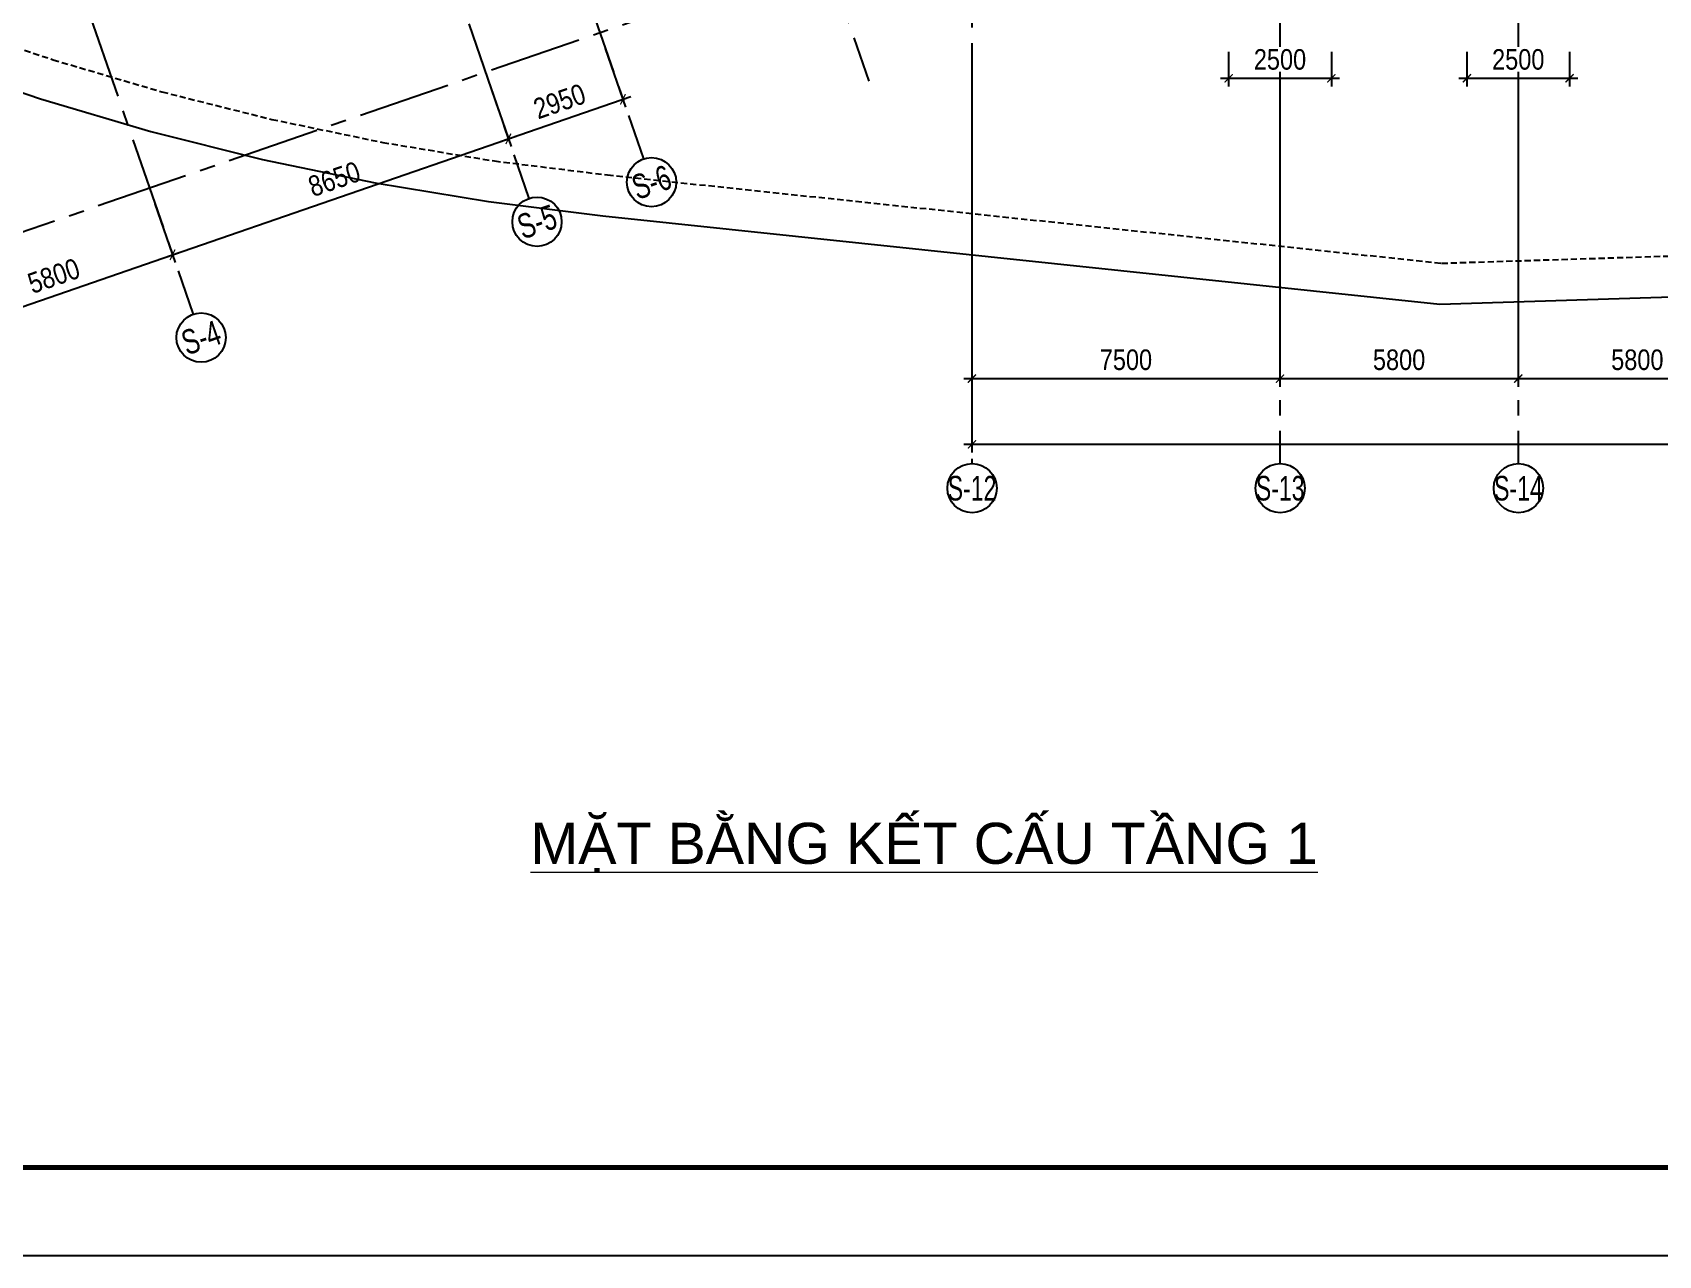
# Model space of a CAD drawing. Header units: millimetres. Extents: x -80883 to 1373228, y -532110 to 182357.
# Drawn here: x 1263269 to 1302852, y -366824 to -337043 of the extents above; entities that cross this region are included whole.
import ezdxf
from ezdxf.enums import TextEntityAlignment as Align

# ---------------------------------------------------------------- set-up
doc = ezdxf.new("R2010")
doc.units = ezdxf.units.MM
doc.header["$LTSCALE"] = 100
doc.header["$PDMODE"] = 32
doc.header["$PDSIZE"] = 2.5
doc.linetypes.add('CENTER2', pattern=[1.125, 0.75, -0.125, 0.125, -0.125])
doc.linetypes.add('DASHED', pattern=[4.5, 3, -1.5])
for name, color, linetype in [('ccu11-Dim', 8, 'Continuous'), ('ccu11-Khuat', 9, 'DASHED'), ('ccu12-Truc', 13, 'CENTER2'), ('KC2-DIM', 251, 'Continuous'), ('KT-Dim', 8, 'Continuous'), ('Xref_ST_MBDV Cot vach 30.7.2022$0$Xref_ST_MBDV Cot vach 30.7.2022|Xref_ST_MBDV Cot vach 30.7.2022|Xref_ST_MBDV Cot vach 30.7.2022|Xref_ST_MBDV Cot vach 30.7.2022|A-CORE-OTLN', 2, 'Continuous'), ('Xref_ST_MBDV Cot vach 30.7.2022|Xref_ST_MBDV Cot vach 30.7.2022|Xref_ST_MBDV Cot vach 30.7.2022|Xref_ST_MBDV Cot vach 30.7.2022|A-GRID-SYM', 50, 'Continuous')]:
    doc.layers.add(name, color=color, linetype=linetype)
doc.layers.add('KT-Net thay', color=7, linetype='Continuous', lineweight=15)
doc.layers.add('Xref_ST_MBDV Cot vach 30.7.2022|Xref_ST_MBDV Cot vach 30.7.2022|Xref_ST_MBDV Cot vach 30.7.2022|Xref_ST_MBDV Cot vach 30.7.2022|ccu12-Tencaukien', color=9, linetype='Continuous', lineweight=15)
doc.styles.add('Arial', font='arial.ttf', dxfattribs={"width": 0.7})
doc.styles.add('Arial Narrow', font='ARIALN.TTF')
doc.styles.add('HBA-Text', font='GOTHIC.TTF')
doc.dimstyles.new('ccu12-200', dxfattribs={"dimscale": 200, "dimtxt": 2.5, "dimasz": 1, "dimexe": 1, "dimexo": 2, "dimgap": 1, "dimtad": 1, "dimdec": 0, "dimrnd": 5, "dimdsep": 46, "dimtxsty": 'Arial Narrow', "dimblk": 'ARCHTICK', "dimcen": -1, "dimdle": 1, "dimclrd": 256, "dimclre": 256, "dimclrt": 3, "dimadec": 0, "dimazin": 2, "dimtfac": 0.1, "dimtdec": 0, "dimtmove": 0, "dimatfit": 1, "dimldrblk": 'ARCHTICK', "dimfxl": 1, "dimtvp": 0.833333, "dimtolj": 1, "dimtzin": 12, "dimarcsym": 0})

# ---------------------------------------------------------------- blocks, each defined once
blk = doc.blocks.new('Khung ten_A1', base_point=(-3406704, 253379))
at = {"layer": 'Defpoints', "color": 1}
blk.add_lwpolyline([(84100, 0), (84100, 59471), (0, 59471), (0, 0)], close=True, dxfattribs=at)
at = {"layer": 'KT-Net thay', "const_width": 60}
blk.add_lwpolyline([(2700, 1071), (83100, 1071), (83100, 58471), (2700, 58471)], close=True, dxfattribs=at)
blk = doc.blocks.new('MBKC-T1-PN')
at = {"layer": 'ccu11-Khuat', "ltscale": 0.5, "elevation": 0}
blk.add_lwpolyline([(28555, -36070), (31168, -36957), (33814, -37737), (36491, -38408), (39192, -38970), (41914, -39421), (44664, -39762), (64969, -41911), (105786, -40621)], dxfattribs=at)
at = {"layer": 'Xref_ST_MBDV Cot vach 30.7.2022$0$Xref_ST_MBDV Cot vach 30.7.2022|Xref_ST_MBDV Cot vach 30.7.2022|Xref_ST_MBDV Cot vach 30.7.2022|Xref_ST_MBDV Cot vach 30.7.2022|A-CORE-OTLN', "color": 6, "elevation": 0}
blk.add_lwpolyline([(28214, -37010), (30865, -37911), (33551, -38702), (36267, -39383), (39008, -39953), (41771, -40411), (44550, -40755), (64932, -42912), (106285, -41605)], dxfattribs=at)
blk = doc.blocks.new('GRID-SYM-flat-73')
at = {"layer": 'Xref_ST_MBDV Cot vach 30.7.2022|Xref_ST_MBDV Cot vach 30.7.2022|Xref_ST_MBDV Cot vach 30.7.2022|Xref_ST_MBDV Cot vach 30.7.2022|A-GRID-SYM'}
blk.add_circle((0, 0, 0), 900, dxfattribs=at)
at = {"layer": 'Xref_ST_MBDV Cot vach 30.7.2022|Xref_ST_MBDV Cot vach 30.7.2022|Xref_ST_MBDV Cot vach 30.7.2022|Xref_ST_MBDV Cot vach 30.7.2022|A-GRID-SYM', "style": 'HBA-Text'}
blk.add_attdef('GRID', text='', height=900, rotation=359.63025, dxfattribs=at).set_placement((0, 0, 0), align=Align.MIDDLE_CENTER)
blk = doc.blocks.new('_ARCHTICK')
at = {"color": 0, "linetype": 'ByBlock', "const_width": 0.15}
blk.add_lwpolyline([(-0.5, -0.5), (0.5, 0.5)], dxfattribs=at)
blk = doc.blocks.new('*D1094')
at = {"layer": 'Defpoints', "color": 0, "transparency": 16777216}
for p in [(362499, -94047), (369999, -94047, 0), (369999, -102341)]:
    blk.add_point(p, dxfattribs=at)
at = {"layer": 'KT-Dim', "lineweight": -2, "transparency": 16777216}
for p, q in [((362499, -94447), (362499, -102541)), ((369999, -94447), (369999, -102541)), ((362299, -102341), (370199, -102341))]:
    blk.add_line(p, q, dxfattribs=at)
at = {"layer": 'KT-Dim', "lineweight": -2, "transparency": 16777216, "xscale": 200, "yscale": 200, "zscale": 200, "rotation": 180}
blk.add_blockref('_ARCHTICK', (362499, -102341), dxfattribs=at)
at = {"layer": 'KT-Dim', "lineweight": -2, "transparency": 16777216, "xscale": 200, "yscale": 200, "zscale": 200}
blk.add_blockref('_ARCHTICK', (369999, -102341), dxfattribs=at)
at = {"layer": 'KT-Dim', "color": 3, "transparency": 16777216, "insert": (366249, -101885), "char_height": 500, "attachment_point": 5, "style": 'Arial Narrow'}
blk.add_mtext('\\A1;7500', dxfattribs=at)
blk = doc.blocks.new('*D1097')
at = {"layer": 'Defpoints', "color": 0, "transparency": 16777216}
for p in [(362499, -94047), (409199, -94047), (409199, -103941)]:
    blk.add_point(p, dxfattribs=at)
at = {"layer": 'KT-Dim', "lineweight": -2, "transparency": 16777216}
for p, q in [((362499, -94447), (362499, -104141)), ((409199, -94447), (409199, -104141)), ((362299, -103941), (409399, -103941))]:
    blk.add_line(p, q, dxfattribs=at)
at = {"layer": 'KT-Dim', "lineweight": -2, "transparency": 16777216, "xscale": 200, "yscale": 200, "zscale": 200, "rotation": 180}
blk.add_blockref('_ARCHTICK', (362499, -103941), dxfattribs=at)
at = {"layer": 'KT-Dim', "lineweight": -2, "transparency": 16777216, "xscale": 200, "yscale": 200, "zscale": 200}
blk.add_blockref('_ARCHTICK', (409199, -103941), dxfattribs=at)
at = {"layer": 'KT-Dim', "color": 3, "transparency": 16777216, "insert": (385849, -103485), "char_height": 500, "attachment_point": 5, "style": 'Arial Narrow'}
blk.add_mtext('\\A1;46700', dxfattribs=at)
blk = doc.blocks.new('*D1081')
at = {"layer": 'Defpoints', "color": 0, "transparency": 16777216}
for p in [(369999, -94047, 0), (375799, -94047), (375799, -102341)]:
    blk.add_point(p, dxfattribs=at)
at = {"layer": 'KT-Dim', "lineweight": -2, "transparency": 16777216}
for p, q in [((369999, -94447), (369999, -102541)), ((375799, -94447), (375799, -102541)), ((369799, -102341), (375999, -102341))]:
    blk.add_line(p, q, dxfattribs=at)
at = {"layer": 'KT-Dim', "lineweight": -2, "transparency": 16777216, "xscale": 200, "yscale": 200, "zscale": 200, "rotation": 180}
blk.add_blockref('_ARCHTICK', (369999, -102341), dxfattribs=at)
at = {"layer": 'KT-Dim', "lineweight": -2, "transparency": 16777216, "xscale": 200, "yscale": 200, "zscale": 200}
blk.add_blockref('_ARCHTICK', (375799, -102341), dxfattribs=at)
at = {"layer": 'KT-Dim', "color": 3, "transparency": 16777216, "insert": (372899, -101885), "char_height": 500, "attachment_point": 5, "style": 'Arial Narrow'}
blk.add_mtext('\\A1;5800', dxfattribs=at)
blk = doc.blocks.new('*D1082')
at = {"layer": 'Defpoints', "color": 0, "transparency": 16777216}
for p in [(375799, -94047), (381599, -94047), (381599, -102341)]:
    blk.add_point(p, dxfattribs=at)
at = {"layer": 'KT-Dim', "lineweight": -2, "transparency": 16777216}
for p, q in [((375799, -94447), (375799, -102541)), ((381599, -94447), (381599, -102541)), ((375599, -102341), (381799, -102341))]:
    blk.add_line(p, q, dxfattribs=at)
at = {"layer": 'KT-Dim', "lineweight": -2, "transparency": 16777216, "xscale": 200, "yscale": 200, "zscale": 200, "rotation": 180}
blk.add_blockref('_ARCHTICK', (375799, -102341), dxfattribs=at)
at = {"layer": 'KT-Dim', "lineweight": -2, "transparency": 16777216, "xscale": 200, "yscale": 200, "zscale": 200}
blk.add_blockref('_ARCHTICK', (381599, -102341), dxfattribs=at)
at = {"layer": 'KT-Dim', "color": 3, "transparency": 16777216, "insert": (378699, -101885), "char_height": 500, "attachment_point": 5, "style": 'Arial Narrow'}
blk.add_mtext('\\A1;5800', dxfattribs=at)
blk = doc.blocks.new('GRID-SYM-flat-103')
at = {"layer": 'Xref_ST_MBDV Cot vach 30.7.2022|Xref_ST_MBDV Cot vach 30.7.2022|Xref_ST_MBDV Cot vach 30.7.2022|Xref_ST_MBDV Cot vach 30.7.2022|A-GRID-SYM'}
blk.add_circle((0, 0, 0), 900, dxfattribs=at)
at = {"layer": 'Xref_ST_MBDV Cot vach 30.7.2022|Xref_ST_MBDV Cot vach 30.7.2022|Xref_ST_MBDV Cot vach 30.7.2022|Xref_ST_MBDV Cot vach 30.7.2022|A-GRID-SYM', "style": 'HBA-Text'}
blk.add_attdef('GRID', text='', height=900, rotation=19.04714, dxfattribs=at).set_placement((0, 0, 0), align=Align.MIDDLE_CENTER)
blk = doc.blocks.new('*D1100')
at = {"layer": 'Defpoints', "color": 0, "transparency": 16777216}
for p in [(342480, -97706), (343039, -99325), (336997, -99599)]:
    blk.add_point(p, dxfattribs=at)
at = {"layer": 'KT-Dim', "lineweight": -2, "transparency": 16777216}
for p, q in [((342610, -98084), (343104, -99514)), ((337367, -101283), (343228, -99260)), ((337128, -99977), (337621, -101407))]:
    blk.add_line(p, q, dxfattribs=at)
at = {"layer": 'KT-Dim', "lineweight": -2, "transparency": 16777216, "xscale": 200, "yscale": 200, "zscale": 200}
for p, rotation in [((343039, -99325), 19.04713796363416), ((337556, -101218), 199.0471379636342)]:
    blk.add_blockref('_ARCHTICK', p, dxfattribs=dict(at, rotation=rotation))
at = {"layer": 'KT-Dim', "color": 3, "transparency": 16777216, "insert": (340149, -99841), "char_height": 500, "attachment_point": 5, "rotation": 19.0471, "style": 'Arial Narrow'}
blk.add_mtext('\\A1;5800', dxfattribs=at)
blk = doc.blocks.new('*D1101')
at = {"layer": 'Defpoints', "color": 0, "transparency": 16777216}
for p in [(350656, -94883), (351215, -96502), (342480, -97706)]:
    blk.add_point(p, dxfattribs=at)
at = {"layer": 'KT-Dim', "lineweight": -2, "transparency": 16777216}
for p, q in [((350787, -95261), (351280, -96691)), ((342850, -99390), (351404, -96437)), ((342610, -98084), (343104, -99514))]:
    blk.add_line(p, q, dxfattribs=at)
at = {"layer": 'KT-Dim', "lineweight": -2, "transparency": 16777216, "xscale": 200, "yscale": 200, "zscale": 200}
for p, rotation in [((351215, -96502), 19.04713796363416), ((343039, -99325), 199.0471379636342)]:
    blk.add_blockref('_ARCHTICK', p, dxfattribs=dict(at, rotation=rotation))
at = {"layer": 'KT-Dim', "color": 3, "transparency": 16777216, "insert": (346978, -97483), "char_height": 500, "attachment_point": 5, "rotation": 19.0471, "style": 'Arial Narrow'}
blk.add_mtext('\\A1;8650', dxfattribs=at)
blk = doc.blocks.new('*D1102')
at = {"layer": 'Defpoints', "color": 0, "transparency": 16777216}
for p in [(353445, -93921), (350656, -94883), (354004, -95539)]:
    blk.add_point(p, dxfattribs=at)
at = {"layer": 'KT-Dim', "lineweight": -2, "transparency": 16777216}
for p, q in [((353575, -94299), (354069, -95729)), ((350787, -95261), (351280, -96691)), ((351026, -96567), (354193, -95474))]:
    blk.add_line(p, q, dxfattribs=at)
at = {"layer": 'KT-Dim', "lineweight": -2, "transparency": 16777216, "xscale": 200, "yscale": 200, "zscale": 200}
for p, rotation in [((354004, -95539), 19.04713796363416), ((351215, -96502), 199.0471379636342)]:
    blk.add_blockref('_ARCHTICK', p, dxfattribs=dict(at, rotation=rotation))
at = {"layer": 'KT-Dim', "color": 3, "transparency": 16777216, "insert": (352461, -95590), "char_height": 500, "attachment_point": 5, "rotation": 19.0471, "style": 'Arial Narrow'}
blk.add_mtext('\\A1;2950', dxfattribs=at)
blk = doc.blocks.new('*D1272')
at = {"layer": 'Defpoints', "color": 0, "ltscale": 0.5, "transparency": 16777216}
for p in [(1292388, -337116), (1294888, -337116), (1294888, -338157)]:
    blk.add_point(p, dxfattribs=at)
at = {"layer": 'KC2-DIM', "lineweight": -2, "ltscale": 0.5, "transparency": 16777216}
for p, q in [((1292388, -337516), (1292388, -338357)), ((1294888, -337516), (1294888, -338357)), ((1292188, -338157), (1295088, -338157))]:
    blk.add_line(p, q, dxfattribs=at)
at = {"layer": 'KC2-DIM', "lineweight": -2, "ltscale": 0.5, "transparency": 16777216, "xscale": 200, "yscale": 200, "zscale": 200, "rotation": 180}
blk.add_blockref('_ARCHTICK', (1292388, -338157), dxfattribs=at)
at = {"layer": 'KC2-DIM', "lineweight": -2, "ltscale": 0.5, "transparency": 16777216, "xscale": 200, "yscale": 200, "zscale": 200}
blk.add_blockref('_ARCHTICK', (1294888, -338157), dxfattribs=at)
at = {"layer": 'KC2-DIM', "color": 3, "ltscale": 0.5, "transparency": 16777216, "insert": (1293638, -337701), "char_height": 500, "attachment_point": 5, "style": 'Arial Narrow', "bg_fill": 3, "box_fill_scale": 1.1, "bg_fill_color": 256, "bg_fill_true_color": 13158600, "bg_fill_transparency": 0}
blk.add_mtext('\\A1;2500', dxfattribs=at)
blk = doc.blocks.new('*D1270')
at = {"layer": 'Defpoints', "color": 0, "ltscale": 0.5, "transparency": 16777216}
for p in [(1298188, -337116), (1300688, -337116), (1300688, -338157)]:
    blk.add_point(p, dxfattribs=at)
at = {"layer": 'KC2-DIM', "lineweight": -2, "ltscale": 0.5, "transparency": 16777216}
for p, q in [((1298188, -337516), (1298188, -338357)), ((1300688, -337516), (1300688, -338357)), ((1297988, -338157), (1300888, -338157))]:
    blk.add_line(p, q, dxfattribs=at)
at = {"layer": 'KC2-DIM', "lineweight": -2, "ltscale": 0.5, "transparency": 16777216, "xscale": 200, "yscale": 200, "zscale": 200, "rotation": 180}
blk.add_blockref('_ARCHTICK', (1298188, -338157), dxfattribs=at)
at = {"layer": 'KC2-DIM', "lineweight": -2, "ltscale": 0.5, "transparency": 16777216, "xscale": 200, "yscale": 200, "zscale": 200}
blk.add_blockref('_ARCHTICK', (1300688, -338157), dxfattribs=at)
at = {"layer": 'KC2-DIM', "color": 3, "ltscale": 0.5, "transparency": 16777216, "insert": (1299438, -337701), "char_height": 500, "attachment_point": 5, "style": 'Arial Narrow', "bg_fill": 3, "box_fill_scale": 1.1, "bg_fill_color": 256, "bg_fill_true_color": 13158600, "bg_fill_transparency": 0}
blk.add_mtext('\\A1;2500', dxfattribs=at)
blk = doc.blocks.new('Grid-ST-flat-3')
at = {"layer": 'ccu12-Truc', "ltscale": 30}
for p, q in [((340897.6, -39806), (359986.9, -95097.6)), ((335415.2, -41698.9), (354504.5, -96990.4)), ((332626.7, -42661.6), (351716, -97953.1)), ((324450.3, -45484.5), (343539.5, -100776)), ((369999.4, -69862.9), (369999.4, -104409.6)), ((375799.4, -69862.9), (375799.4, -104409.6)), ((362499.4, -90794.4), (320490.9, -105297.8)), ((362499.4, -90794.4), (362499.4, -104409.6))]:
    blk.add_line(p, q, dxfattribs=at)
at = {"layer": 'KT-Dim'}
ref = blk.add_blockref('GRID-SYM-flat-103', (354700.3, -97557.5, 0), dxfattribs=dict(at, xscale=0.6666666666666666, yscale=0.6666666666666666, zscale=0.6666666666666666))
ref.add_attrib('GRID', 'S-6', dxfattribs={"layer": 'Xref_ST_MBDV Cot vach 30.7.2022|Xref_ST_MBDV Cot vach 30.7.2022|Xref_ST_MBDV Cot vach 30.7.2022|Xref_ST_MBDV Cot vach 30.7.2022|A-GRID-SYM', "height": 600, "rotation": 19, "style": 'HBA-Text', "width": 0.75}).set_placement((354700.3, -97557.5, 0), align=Align.MIDDLE_CENTER)
ref = blk.add_blockref('GRID-SYM-flat-103', (351911.8, -98520.2, 0), dxfattribs=dict(at, xscale=0.6666666666666666, yscale=0.6666666666666666, zscale=0.6666666666666666))
ref.add_attrib('GRID', 'S-5', dxfattribs={"layer": 'Xref_ST_MBDV Cot vach 30.7.2022|Xref_ST_MBDV Cot vach 30.7.2022|Xref_ST_MBDV Cot vach 30.7.2022|Xref_ST_MBDV Cot vach 30.7.2022|A-GRID-SYM', "height": 600, "rotation": 19, "style": 'HBA-Text', "width": 0.75}).set_placement((351911.8, -98520.2, 0), align=Align.MIDDLE_CENTER)
ref = blk.add_blockref('GRID-SYM-flat-103', (343735.3, -101343.1, 0), dxfattribs=dict(at, xscale=0.6666666666666666, yscale=0.6666666666666666, zscale=0.6666666666666666))
ref.add_attrib('GRID', 'S-4', dxfattribs={"layer": 'Xref_ST_MBDV Cot vach 30.7.2022|Xref_ST_MBDV Cot vach 30.7.2022|Xref_ST_MBDV Cot vach 30.7.2022|Xref_ST_MBDV Cot vach 30.7.2022|A-GRID-SYM', "height": 600, "rotation": 19, "style": 'HBA-Text', "width": 0.75}).set_placement((343735.3, -101343.1, 0), align=Align.MIDDLE_CENTER)
ref = blk.add_blockref('GRID-SYM-flat-73', (362502.8, -105009.6, 0), dxfattribs=dict(at, xscale=0.6666666666666665, yscale=0.6666666666666665, zscale=0.6666666666666665, rotation=0.325197994598278))
ref.add_attrib('GRID', 'S-12', dxfattribs={"layer": 'Xref_ST_MBDV Cot vach 30.7.2022|Xref_ST_MBDV Cot vach 30.7.2022|Xref_ST_MBDV Cot vach 30.7.2022|Xref_ST_MBDV Cot vach 30.7.2022|A-GRID-SYM', "height": 600, "style": 'HBA-Text', "width": 0.7}).set_placement((362502.8, -105009.6, 0), align=Align.MIDDLE_CENTER)
ref = blk.add_blockref('GRID-SYM-flat-73', (370004.2, -105009.6), dxfattribs=dict(at, xscale=0.6666666666666665, yscale=0.6666666666666665, zscale=0.6666666666666665, rotation=0.325197994598278))
ref.add_attrib('GRID', 'S-13', dxfattribs={"layer": 'Xref_ST_MBDV Cot vach 30.7.2022|Xref_ST_MBDV Cot vach 30.7.2022|Xref_ST_MBDV Cot vach 30.7.2022|Xref_ST_MBDV Cot vach 30.7.2022|A-GRID-SYM', "height": 600, "style": 'HBA-Text', "width": 0.7}).set_placement((370004.2, -105009.6, 0), align=Align.MIDDLE_CENTER)
ref = blk.add_blockref('GRID-SYM-flat-73', (375804.2, -105009.6), dxfattribs=dict(at, xscale=0.6666666666666665, yscale=0.6666666666666665, zscale=0.6666666666666665, rotation=0.325197994598278))
ref.add_attrib('GRID', 'S-14', dxfattribs={"layer": 'Xref_ST_MBDV Cot vach 30.7.2022|Xref_ST_MBDV Cot vach 30.7.2022|Xref_ST_MBDV Cot vach 30.7.2022|Xref_ST_MBDV Cot vach 30.7.2022|A-GRID-SYM', "height": 600, "style": 'HBA-Text', "width": 0.7}).set_placement((375804.2, -105009.6, 0), align=Align.MIDDLE_CENTER)
for base, p1, p2, picture, middle in [((354003.5, -95539.5), (350656.1, -94883.3), (353444.6, -93920.6), '*D1102', (352460.7, -95590.5)), ((351215, -96502.2), (342479.7, -97706.2), (350656.1, -94883.3), '*D1101', (346978.3, -97483.3)), ((343038.6, -99325.1), (336997.3, -99599), (342479.7, -97706.2), '*D1100', (340148.8, -99841.1))]:
    dim = blk.add_linear_dim(base=base, p1=p1, p2=p2, angle=19.04714, dimstyle='ccu12-200', dxfattribs=at)
    dim.commit()
    dim.dimension.update_dxf_attribs({"geometry": picture, "text_midpoint": middle})
for base, p1, p2, picture, middle in [((369999.4, -102340.5), (362499.4, -94047.1), (369999.4, -94047.1, 0), '*D1094', (366249.4, -101885.2)), ((409199.4, -103940.5), (362499.4, -94047.1), (409199.4, -94047.1), '*D1097', (385849.4, -103485.2)), ((375799.4, -102340.5), (369999.4, -94047.1, 0), (375799.4, -94047.1), '*D1081', (372899.4, -101885.2)), ((381599.4, -102340.5), (375799.4, -94047.1), (381599.4, -94047.1), '*D1082', (378699.4, -101885.2))]:
    dim = blk.add_linear_dim(base=base, p1=p1, p2=p2, dimstyle='ccu12-200', dxfattribs=at)
    dim.commit()
    dim.dimension.update_dxf_attribs({"geometry": picture, "text_midpoint": middle})

msp = doc.modelspace()

# ---------------------------------------------------------------- block references
for name, p in [('MBKC-T1-PN', (1232600.9, -300749.5)), ('Grid-ST-flat-3', (923638.3, -243129.8))]:
    msp.add_blockref(name, p)
at = {"layer": 'ccu11-Dim', "xscale": 2.000000000621877, "yscale": 2.000000000621877, "zscale": 2.000000000621877}
msp.add_blockref('Khung ten_A1', (-5608380.1, 139934.6), dxfattribs=at)

# ---------------------------------------------------------------- texts
at = {"layer": 'Xref_ST_MBDV Cot vach 30.7.2022|Xref_ST_MBDV Cot vach 30.7.2022|Xref_ST_MBDV Cot vach 30.7.2022|Xref_ST_MBDV Cot vach 30.7.2022|ccu12-Tencaukien', "color": 31, "style": 'Arial'}
msp.add_text('%%UMẶT BẰNG KẾT CẤU TẦNG 1', height=1000, dxfattribs=at).set_placement((1284975.6, -357287.4), align=Align.CENTER)

# ---------------------------------------------------------------- next in the draw order: dimensions: what is measured, and where the dimension line sits
at = {"layer": 'KC2-DIM', "ltscale": 0.5}
dim = msp.add_aligned_dim(p1=(1292387.7, -337116.3), p2=(1294887.7, -337116.3), distance=-1040.2, dimstyle='ccu12-200', override={"dimfxl": 150, "dimtfill": 1}, dxfattribs=at)
dim.commit()
dim.dimension.update_dxf_attribs({"geometry": '*D1272', "text_midpoint": (1293637.7, -337701.3)})
dim = msp.add_linear_dim(base=(1300687.7, -338156.6), p1=(1298187.7, -337116.3), p2=(1300687.7, -337116.3), dimstyle='ccu12-200', override={"dimfxl": 150, "dimtfill": 1}, dxfattribs=at)
dim.commit()
dim.dimension.update_dxf_attribs({"geometry": '*D1270', "text_midpoint": (1299437.7, -337701.3)})

doc.saveas('drawing.dxf')
